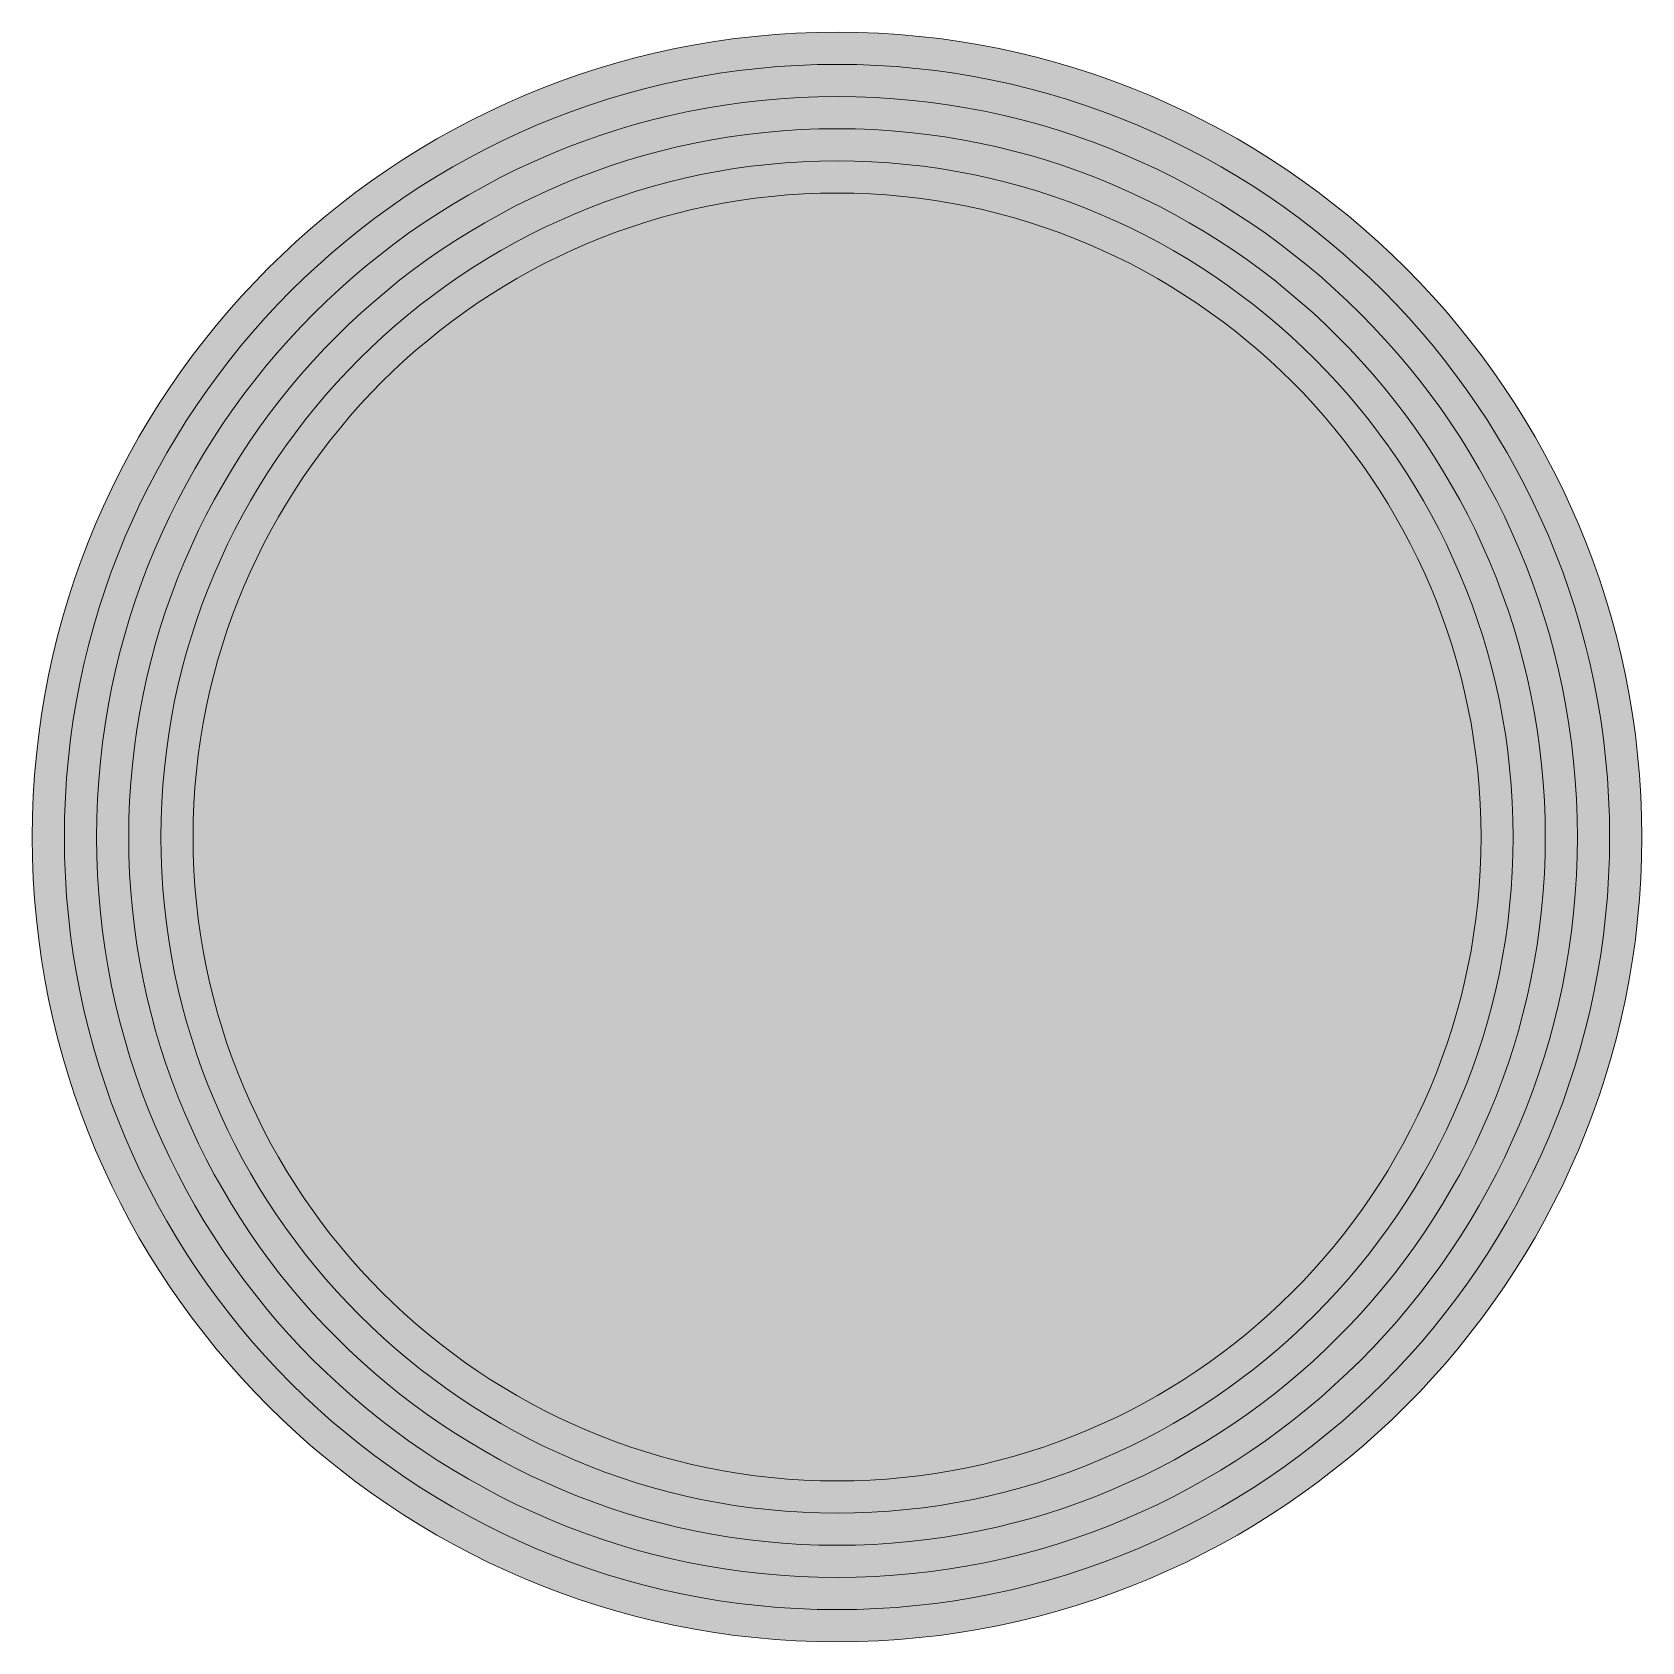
# Model space of a CAD drawing. Header units: millimetres. Extents: x 5.1 to 94.9, y -65.5 to -3.2.
# Drawn here: x 56.35 to 58.85, y -5.666 to -3.167 of the extents above; entities that cross this region are included whole.
import ezdxf

# ---------------------------------------------------------------- set-up
doc = ezdxf.new("R2010")
doc.units = ezdxf.units.MM
doc.header["$MEASUREMENT"] = 0
doc.layers.add('Calque 1', color=7, linetype='Continuous', lineweight=0)

# ---------------------------------------------------------------- blocks, each defined once
blk = doc.blocks.new('Block_0')
at = {"layer": 'Calque 1', "true_color": 0x757575, "transparency": 33554687}
h = blk.add_hatch(color=8, dxfattribs=at)
h.dxf.hatch_style = 2
edge = h.paths.add_edge_path()
edge.add_spline(control_points=[(57.6, -5.6663), (58.2891, -5.6663), (58.8496, -5.1058), (58.8496, -4.4166), (58.8496, -3.7274), (58.2891, -3.1667), (57.6, -3.1667), (56.9107, -3.1667), (56.3502, -3.7274), (56.3502, -4.4166), (56.3502, -5.1058), (56.9107, -5.6663), (57.6, -5.6663)], knot_values=[0, 0, 0, 0, 1, 1, 1, 2, 2, 2, 3, 3, 3, 4, 4, 4, 4], degree=3, periodic=0)
h = blk.add_hatch(color=8, dxfattribs=at)
h.dxf.hatch_style = 2
edge = h.paths.add_edge_path()
edge.add_spline(control_points=[(57.6, -5.6163), (58.2615, -5.6163), (58.7996, -5.0782), (58.7996, -4.4166), (58.7996, -3.755), (58.2615, -3.2167), (57.6, -3.2167), (56.9382, -3.2167), (56.4001, -3.755), (56.4001, -4.4166), (56.4001, -5.0782), (56.9382, -5.6163), (57.6, -5.6163)], knot_values=[0, 0, 0, 0, 1, 1, 1, 2, 2, 2, 3, 3, 3, 4, 4, 4, 4], degree=3, periodic=0)
h = blk.add_hatch(color=8, dxfattribs=at)
h.dxf.hatch_style = 2
edge = h.paths.add_edge_path()
edge.add_spline(control_points=[(57.6, -5.5664), (58.2339, -5.5664), (58.7497, -5.0507), (58.7497, -4.4166), (58.7497, -3.7825), (58.2339, -3.2666), (57.6, -3.2666), (56.9658, -3.2666), (56.4501, -3.7825), (56.4501, -4.4166), (56.4501, -5.0507), (56.9658, -5.5664), (57.6, -5.5664)], knot_values=[0, 0, 0, 0, 1, 1, 1, 2, 2, 2, 3, 3, 3, 4, 4, 4, 4], degree=3, periodic=0)
h = blk.add_hatch(color=8, dxfattribs=at)
h.dxf.hatch_style = 2
edge = h.paths.add_edge_path()
edge.add_spline(control_points=[(57.6, -5.5164), (58.2064, -5.5164), (58.6997, -5.0231), (58.6997, -4.4166), (58.6997, -3.8101), (58.2064, -3.3166), (57.6, -3.3166), (56.9934, -3.3166), (56.5, -3.8101), (56.5, -4.4166), (56.5, -5.0231), (56.9934, -5.5164), (57.6, -5.5164)], knot_values=[0, 0, 0, 0, 1, 1, 1, 2, 2, 2, 3, 3, 3, 4, 4, 4, 4], degree=3, periodic=0)
h = blk.add_hatch(color=8, dxfattribs=at)
h.dxf.hatch_style = 2
edge = h.paths.add_edge_path()
edge.add_spline(control_points=[(57.6, -5.4665), (58.1788, -5.4665), (58.6498, -4.9955), (58.6498, -4.4166), (58.6498, -3.8376), (58.1788, -3.3665), (57.6, -3.3665), (57.0209, -3.3665), (56.55, -3.8376), (56.55, -4.4166), (56.55, -4.9955), (57.0209, -5.4665), (57.6, -5.4665)], knot_values=[0, 0, 0, 0, 1, 1, 1, 2, 2, 2, 3, 3, 3, 4, 4, 4, 4], degree=3, periodic=0)
at = {"layer": 'Calque 1', "true_color": 0xffa04a, "transparency": 33554687}
h = blk.add_hatch(color=21, dxfattribs=at)
h.dxf.hatch_style = 2
edge = h.paths.add_edge_path()
edge.add_spline(control_points=[(57.6, -5.4165), (57.0486, -5.4165), (56.6, -4.968), (56.6, -4.4165), (56.6, -3.8652), (57.0486, -3.4166), (57.6, -3.4166), (58.1514, -3.4166), (58.6, -3.8652), (58.6, -4.4165), (58.6, -4.968), (58.1514, -5.4165), (57.6, -5.4165)], knot_values=[0, 0, 0, 0, 1, 1, 1, 2, 2, 2, 3, 3, 3, 4, 4, 4, 4], degree=3, periodic=0)
at = {"layer": 'Calque 1'}
for points in [[(57.6, -5.6663), (58.2891, -5.6663), (58.8496, -5.1058), (58.8496, -4.4166), (58.8496, -3.7274), (58.2891, -3.1667), (57.6, -3.1667), (56.9107, -3.1667), (56.3502, -3.7274), (56.3502, -4.4166), (56.3502, -5.1058), (56.9107, -5.6663), (57.6, -5.6663)], [(57.6, -5.6163), (58.2615, -5.6163), (58.7996, -5.0782), (58.7996, -4.4166), (58.7996, -3.755), (58.2615, -3.2167), (57.6, -3.2167), (56.9382, -3.2167), (56.4001, -3.755), (56.4001, -4.4166), (56.4001, -5.0782), (56.9382, -5.6163), (57.6, -5.6163)], [(57.6, -5.5664), (58.2339, -5.5664), (58.7497, -5.0507), (58.7497, -4.4166), (58.7497, -3.7825), (58.2339, -3.2666), (57.6, -3.2666), (56.9658, -3.2666), (56.4501, -3.7825), (56.4501, -4.4166), (56.4501, -5.0507), (56.9658, -5.5664), (57.6, -5.5664)], [(57.6, -5.5164), (58.2064, -5.5164), (58.6997, -5.0231), (58.6997, -4.4166), (58.6997, -3.8101), (58.2064, -3.3166), (57.6, -3.3166), (56.9934, -3.3166), (56.5, -3.8101), (56.5, -4.4166), (56.5, -5.0231), (56.9934, -5.5164), (57.6, -5.5164)], [(57.6, -5.4665), (58.1788, -5.4665), (58.6498, -4.9955), (58.6498, -4.4166), (58.6498, -3.8376), (58.1788, -3.3665), (57.6, -3.3665), (57.0209, -3.3665), (56.55, -3.8376), (56.55, -4.4166), (56.55, -4.9955), (57.0209, -5.4665), (57.6, -5.4665)], [(57.6, -5.4165), (57.0486, -5.4165), (56.6, -4.968), (56.6, -4.4165), (56.6, -3.8652), (57.0486, -3.4166), (57.6, -3.4166), (58.1514, -3.4166), (58.6, -3.8652), (58.6, -4.4165), (58.6, -4.968), (58.1514, -5.4165), (57.6, -5.4165)]]:
    blk.add_open_spline(points, degree=3, knots=[0, 0, 0, 0, 1, 1, 1, 2, 2, 2, 3, 3, 3, 4, 4, 4, 4], dxfattribs=at)

msp = doc.modelspace()

# ---------------------------------------------------------------- block references
at = {"layer": 'Calque 1'}
msp.add_blockref('Block_0', (0, 0), dxfattribs=at)

doc.saveas('drawing.dxf')
